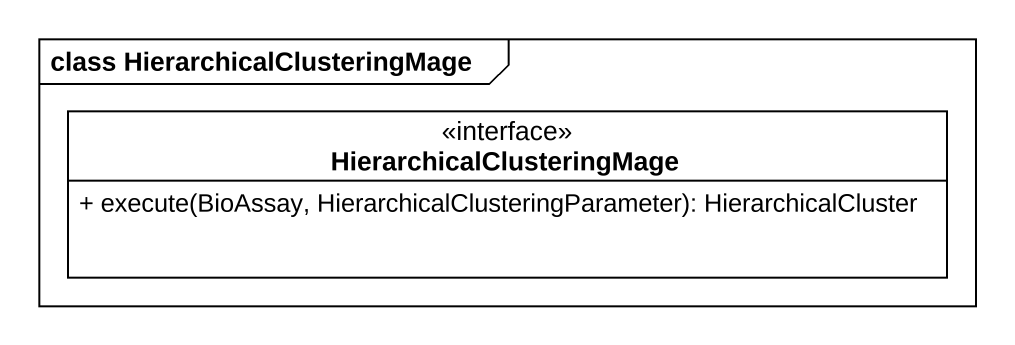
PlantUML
@startuml
mainframe class HierarchicalClusteringMage
hide circle
hide empty members
skinparam classAttributeIconSize 0
class HierarchicalClusteringMage <<interface>> {
  + execute(BioAssay, HierarchicalClusteringParameter): HierarchicalCluster
}
@enduml
